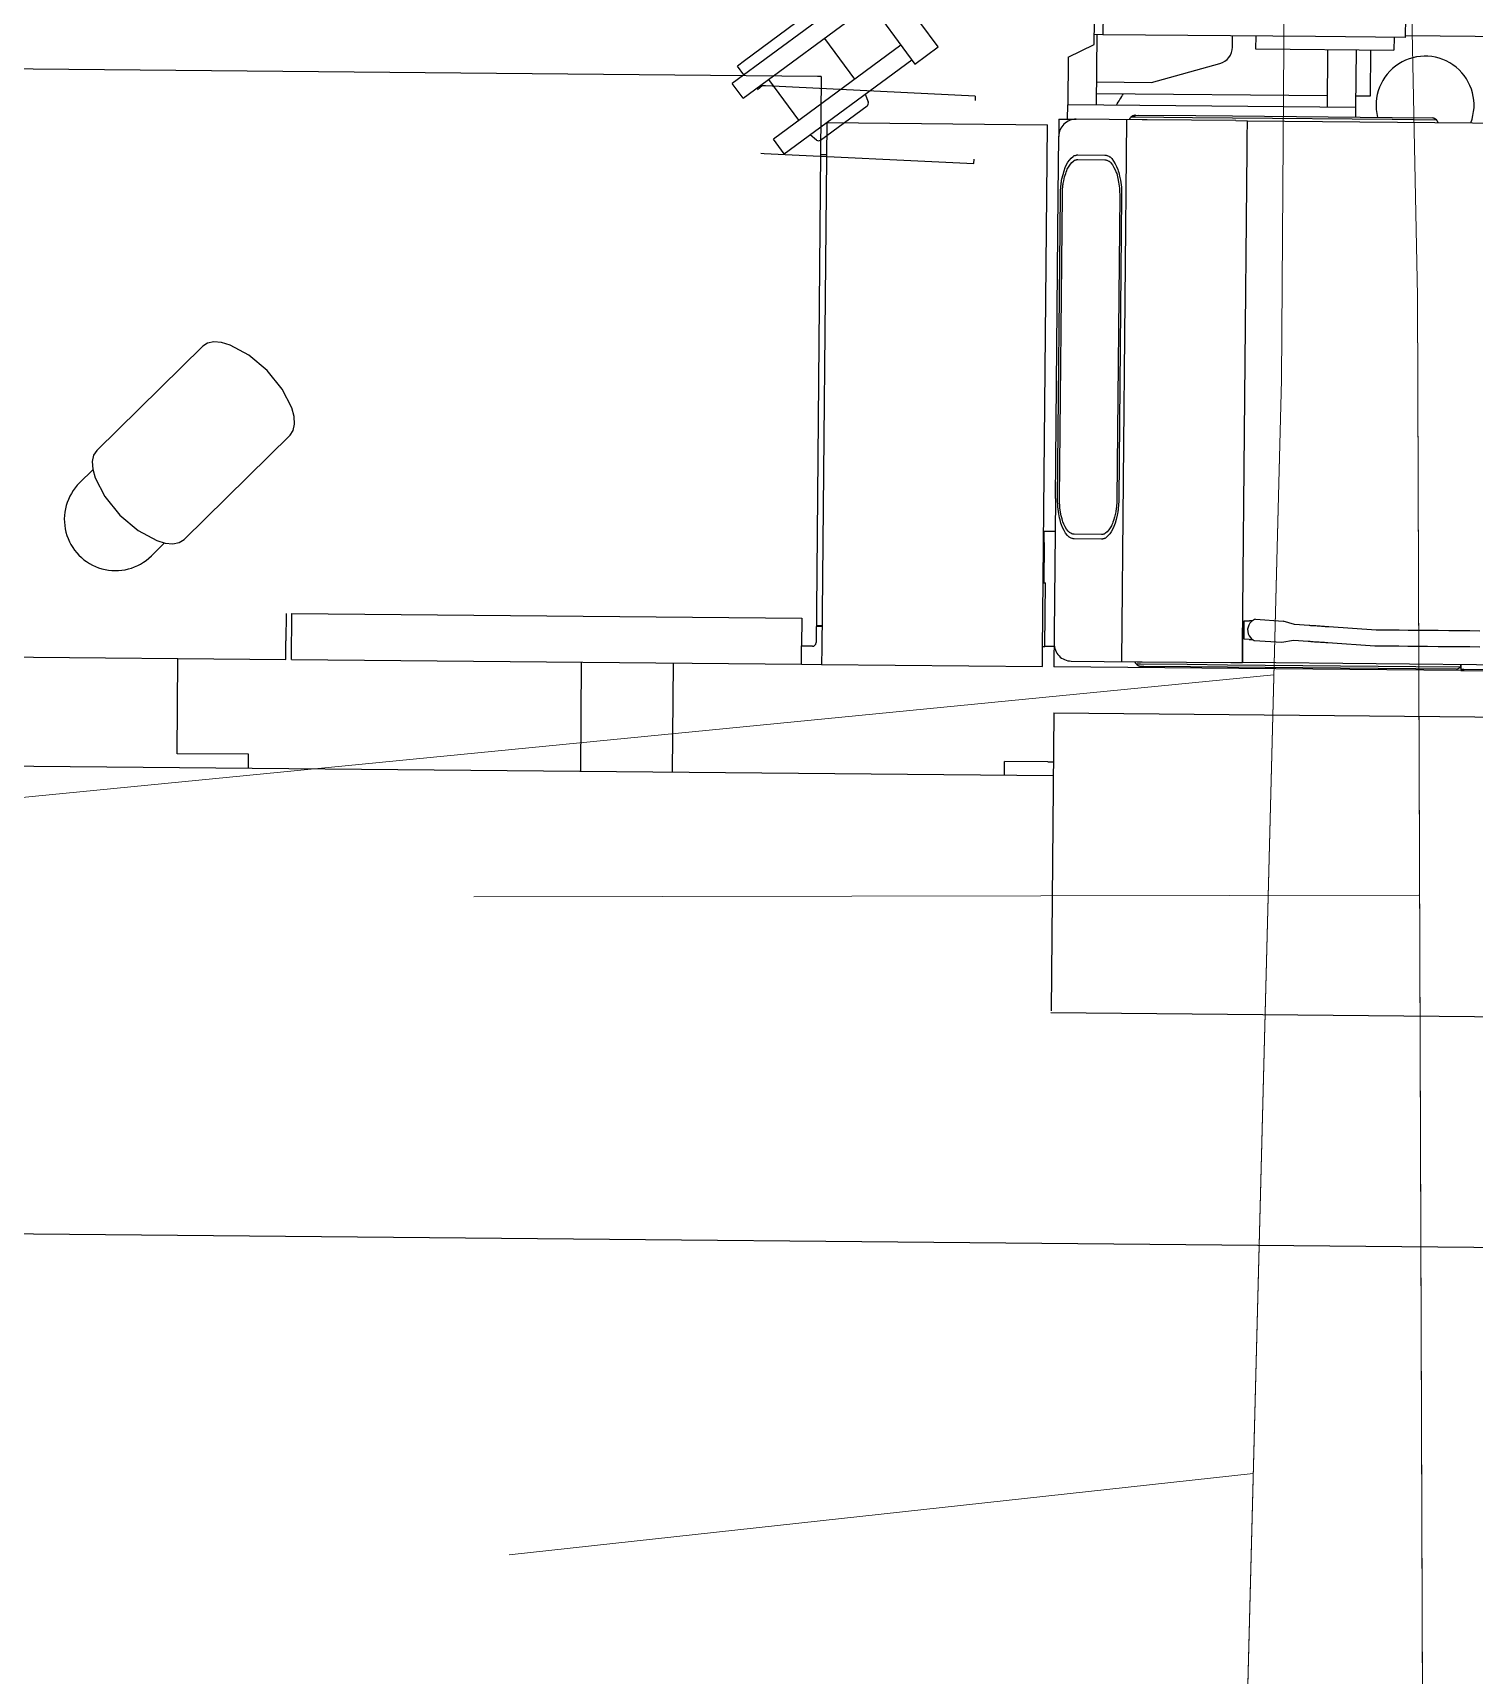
# Model space of a CAD drawing. Header units: millimetres. Extents: x -2078669 to -1085629, y -5987148 to 310365.
# Drawn here: x -1708037 to -1705536, y -2253417 to -2250568 of the extents above; entities that cross this region are included whole.
import ezdxf

# ---------------------------------------------------------------- set-up
doc = ezdxf.new("R2010")
doc.units = ezdxf.units.MM
doc.header["$LTSCALE"] = 500
for name, color, linetype, lineweight in [('D-BGD', 7, 'Continuous', 13), ('D-BYP-STR8', 5, 'Continuous', 25), ('D-BYP-STRB', 5, 'Continuous', 25), ('D-BYP-STRC', 1, 'Continuous', 13)]:
    doc.layers.add(name, color=color, linetype=linetype, lineweight=lineweight)
doc.styles.add('MS ゴシック', font='MS Gothic.ttf')
doc.dimstyles.new('DIM-500-F', dxfattribs={"dimscale": 500, "dimtxt": 3.5, "dimasz": 2.5, "dimexe": 0, "dimexo": 2, "dimgap": 0.8, "dimtad": 1, "dimdec": 0, "dimzin": 0, "dimdsep": 46, "dimtxsty": 'MS ゴシック', "dimblk": 'OPEN', "dimcen": 0.1, "dimclrd": 256, "dimclre": 256, "dimclrt": 256, "dimaunit": 1, "dimadec": 4, "dimazin": 0, "dimtfac": 1, "dimtdec": 0, "dimtmove": 2, "dimatfit": 3, "dimldrblk": 'OPEN', "dimfxl": 1, "dimtolj": 1, "dimtzin": 0, "dimlwd": -1, "dimlwe": -1, "dimarcsym": 2})

# ---------------------------------------------------------------- blocks, each defined once
blk = doc.blocks.new('河川平面')
at = {"layer": 'D-BGD', "linetype": 'Continuous'}
for p, q in [((1605082.4, -2793181.3), (1602323.5, -2793451.9)), ((1605334, -2793563.5), (1603694.2, -2793566.7)), ((1605046.7, -2794566.9), (1603755.5, -2794708))]:
    blk.add_line(p, q, dxfattribs=at)
at = {"layer": 'D-BGD', "linetype": 'Continuous', "flags": 128}
for points in [[(1555495.9, -2675787.7), (1564011.5, -2675699.7), (1566577.2, -2675672.8), (1574077.3, -2675730.1), (1583381.5, -2675801.3), (1590983.7, -2675859.6), (1594010.4, -2675779.3), (1600312.3, -2675611.5), (1600968.6, -2675926.5), (1601493.7, -2676411.7), (1602266.3, -2677624), (1603044.6, -2679177.5), (1603569.2, -2681204.6), (1603901.9, -2684845.8), (1604555.1, -2699152.4), (1604818, -2713861), (1604991.3, -2733280.7), (1605158.1, -2754385.2), (1605264.4, -2770455.9), (1605095.6, -2792669.8), (1604965, -2797739), (1604449, -2800952.3), (1604251.7, -2801442.1), (1604117.6, -2801667.3)], [(1605095.6, -2792669.8), (1605264.4, -2770455.9), (1605158.1, -2754385.2), (1604991.3, -2733280.7), (1604818, -2713861), (1604555.1, -2699152.4)], [(1605095.6, -2792669.8), (1604965, -2797739), (1604449, -2800952.3), (1604251.7, -2801442.1), (1604117.6, -2801667.3), (1603919, -2801731.9), (1603658.4, -2801699.7), (1603151.7, -2800721.1)]]:
    blk.add_lwpolyline(points, dxfattribs=at)
at = {"layer": 'D-BGD', "linetype": 'Continuous'}
for points in [[(1551648.4, -2675562.3, 363530), (1588752.9, -2675805.7, 367630), (1591491.6, -2675776.7, 367740), (1601077.8, -2675473.7, 368380), (1602686.9, -2677771.2, 368330), (1604553.9, -2702997.2, 368080), (1604920.5, -2714880.7, 368280), (1605042.4, -2738607.7, 368470), (1604960.7, -2758976.6, 368490), (1605039.6, -2777661.4, 368510), (1605331.7, -2792524, 368300), (1605349, -2797390, 368380), (1605376, -2800935, 368140), (1605159.6, -2801652.6, 368050), (1604931.6, -2802029.1, 368050)], [(1604920.5, -2714880.7, 368280), (1605042.4, -2738607.7, 368470), (1604960.7, -2758976.6, 368490), (1605039.6, -2777661.4, 368510), (1605331.7, -2792524, 368300)], [(1605331.7, -2792524, 368300), (1605349, -2797390, 368380), (1605376, -2800935, 368140), (1605159.6, -2801652.6, 368050), (1604931.6, -2802029.1, 368050), (1604591.2, -2802260.2, 367970), (1604084, -2802199.3, 367910), (1603781.9, -2802002.6, 367900), (1603277.3, -2801435.7, 367840), (1602609.6, -2800129.1, 367520)]]:
    blk.add_polyline3d(points, dxfattribs=at)
blk = doc.blocks.new('_Open')
at = {"color": 0, "linetype": 'ByBlock', "lineweight": -2}
for p, q in [((-1, 0.1667), (0, 0)), ((-1, -0.1667), (0, 0)), ((0, 0), (-1, 0))]:
    blk.add_line(p, q, dxfattribs=at)

msp = doc.modelspace()

# ---------------------------------------------------------------- linework, layer by layer
at = {"layer": 'D-BYP-STR8'}
msp.add_circle((-1706874.7, -2250449), 16000, dxfattribs=at)
at = {"layer": 'D-BYP-STRB', "linetype": 'Continuous'}
for p, q in [((-1706465.8, -2250592.1), (-1706611.2, -2250395)), ((-1706651.4, -2250424.6), (-1706506, -2250621.8)), ((-1706601.6, -2250492.2), (-1706822.9, -2250655.5)), ((-1706194.9, -2250587.8), (-1706193.9, -2250477.8)), ((-1706803.9, -2250681.2), (-1706582.6, -2250518)), ((-1706681.3, -2250527.4), (-1706802, -2250616.4)), ((-1706179.5, -2250534.9), (-1706179.8, -2250570.9)), ((-1705654.8, -2250575.7), (-1705654.5, -2250539.7)), ((-1706530.3, -2250588.8), (-1706751.7, -2250752.1)), ((-1706663.1, -2250577.4), (-1706610.8, -2250648.2)), ((-1706240.1, -2250609.8), (-1706194.9, -2250587.8)), ((-1706179.8, -2250570.9), (-1706194.8, -2250570.8)), ((-1706190.9, -2250692.8), (-1706189.8, -2250570.8)), ((-1705810.8, -2250574.3), (-1706179.8, -2250570.9)), ((-1705955, -2250592.3), (-1705954.8, -2250573)), ((-1705914.8, -2250573.3), (-1705915, -2250595.3)), ((-1705654.8, -2250575.7), (-1705810.8, -2250574.3)), ((-1705674.8, -2250575.6), (-1705675, -2250597.6)), ((-1705469.8, -2250574.5), (-1705654.8, -2250572.7)), ((-1706802, -2250616.4), (-1706814, -2250625.4)), ((-1706732.7, -2250777.8), (-1706511.3, -2250614.6)), ((-1706506, -2250621.8), (-1706465.8, -2250592.1)), ((-1706240.1, -2250609.8), (-1706240.9, -2250692.3)), ((-1705915, -2250595.3), (-1705675, -2250597.6)), ((-1705790, -2250596.5), (-1705790.9, -2250696.5)), ((-1705740.9, -2250697), (-1705740, -2250597)), ((-1705715.7, -2250677.2), (-1705715, -2250597.2)), ((-1706674.9, -2250643.3), (-1708472, -2250626.7)), ((-1706802.8, -2250640.6), (-1706814, -2250625.4)), ((-1706730.4, -2250627), (-1706731.9, -2250628.1)), ((-1706668.5, -2250643.4), (-1706677, -2251569.2)), ((-1706668.5, -2250643.4), (-1706674.9, -2250643.3)), ((-1706095.5, -2250653.7), (-1705977, -2250621)), ((-1706803.9, -2250681.2), (-1706822.9, -2250655.5)), ((-1706771, -2250659.5), (-1706779.1, -2250666.8)), ((-1706765.1, -2250659.8), (-1706771, -2250659.5)), ((-1706401.4, -2250677.5), (-1706765.1, -2250659.8)), ((-1706707.4, -2250719.4), (-1706759.6, -2250648.6)), ((-1706592.3, -2250674.2), (-1706587.1, -2250687.3)), ((-1706190.7, -2250672.8), (-1705790.7, -2250676.5)), ((-1706190.5, -2250652.8), (-1706095.5, -2250653.7)), ((-1706669.7, -2250753.7), (-1706589.2, -2250694.3)), ((-1706655.8, -2250681.4), (-1706655.8, -2250681.3)), ((-1706401.4, -2250677.5), (-1706401.8, -2250685.2)), ((-1706241.1, -2250717.3), (-1706240.9, -2250692.3)), ((-1705740.9, -2250697), (-1706240.9, -2250692.3)), ((-1705741.1, -2250713.9), (-1705740.9, -2250697)), ((-1705740.7, -2250677), (-1705715.7, -2250677.2)), ((-1706659.2, -2250723.5), (-1706667.6, -2251634.4)), ((-1706659.2, -2250723.5), (-1706276.2, -2250727)), ((-1706284.7, -2251638), (-1706276.2, -2250727)), ((-1706256.1, -2250717.2), (-1706256.3, -2250735.2)), ((-1706256.1, -2250717.2), (-1706241.1, -2250717.3)), ((-1706241.1, -2250717.3), (-1706226.1, -2250717.5)), ((-1706111.7, -2250718.5), (-1706226.1, -2250717.5)), ((-1706138.9, -2250718.3), (-1706147.6, -2251658.2)), ((-1706133.5, -2250717), (-1706134, -2250718.3)), ((-1706133.2, -2250716.4), (-1706133.5, -2250717)), ((-1706132.9, -2250715.9), (-1706133.2, -2250716.4)), ((-1706132.6, -2250715.5), (-1706132.9, -2250715.9)), ((-1706132.2, -2250715), (-1706132.6, -2250715.5)), ((-1706131.1, -2250714), (-1706132.2, -2250715)), ((-1706132.1, -2250714.9), (-1706132.2, -2250715)), ((-1706132, -2250714.8), (-1706132.1, -2250714.9)), ((-1706132.1, -2250714.9), (-1706132.1, -2250714.9)), ((-1706131.9, -2250714.7), (-1706132, -2250714.8)), ((-1706132, -2250714.8), (-1706132, -2250714.8)), ((-1706131.8, -2250714.6), (-1706131.9, -2250714.7)), ((-1706131.7, -2250714.5), (-1706131.8, -2250714.5)), ((-1706131.8, -2250714.5), (-1706131.8, -2250714.6)), ((-1706131.6, -2250714.4), (-1706131.7, -2250714.5)), ((-1706131.5, -2250714.3), (-1706131.6, -2250714.4)), ((-1706131.4, -2250714.3), (-1706131.5, -2250714.3)), ((-1706131.3, -2250714.1), (-1706131.4, -2250714.2)), ((-1706131.4, -2250714.2), (-1706131.4, -2250714.3)), ((-1706131.2, -2250714.1), (-1706131.3, -2250714.1)), ((-1706131.1, -2250714), (-1706131.2, -2250714)), ((-1706131.2, -2250714), (-1706131.2, -2250714.1)), ((-1706130.9, -2250713.8), (-1706131.1, -2250714)), ((-1706123.9, -2250714.1), (-1706131.1, -2250714)), ((-1706130.5, -2250713.5), (-1706130.9, -2250713.8)), ((-1706130.2, -2250713.2), (-1706130.5, -2250713.5)), ((-1706129.8, -2250712.9), (-1706130.2, -2250713.2)), ((-1706129.5, -2250712.6), (-1706129.8, -2250712.9)), ((-1706129.1, -2250712.4), (-1706129.5, -2250712.6)), ((-1706128.8, -2250712.1), (-1706129.1, -2250712.4)), ((-1706128.5, -2250711.9), (-1706128.8, -2250712.1)), ((-1706128.1, -2250711.7), (-1706128.5, -2250711.9)), ((-1706128.1, -2250711.8), (-1706118, -2250710.4)), ((-1706128.1, -2250711.8), (-1706128.1, -2250711.7)), ((-1706128.1, -2250711.7), (-1706128.1, -2250711.7)), ((-1706124.6, -2250710.3), (-1706124.3, -2250710.3)), ((-1706123.1, -2250710.4), (-1706124.3, -2250710.3)), ((-1706024.7, -2250715), (-1706123.9, -2250714.1)), ((-1706118, -2250710.4), (-1706018.8, -2250711.3)), ((-1706103.3, -2250718.6), (-1706111.7, -2250718.5)), ((-1705949.2, -2250720), (-1706103.3, -2250718.6)), ((-1705955, -2250715.6), (-1706024.7, -2250715)), ((-1706018.8, -2250711.3), (-1705954.9, -2250711.9)), ((-1705678.2, -2250718.2), (-1705955, -2250715.6)), ((-1705954.9, -2250711.9), (-1705678.1, -2250714.5)), ((-1705949.2, -2250720), (-1705929.2, -2250720.2)), ((-1705929.5, -2250750.2), (-1705929.2, -2250720.2)), ((-1705929.2, -2250720.2), (-1705450.2, -2250724.6)), ((-1705601.2, -2250718.9), (-1705678.2, -2250718.2)), ((-1705678.1, -2250714.5), (-1705607.7, -2250715.1)), ((-1705606.6, -2250715.5), (-1705607.7, -2250715.1)), ((-1705605.7, -2250715.8), (-1705606.6, -2250715.5)), ((-1705604.9, -2250716.2), (-1705605.7, -2250715.8)), ((-1705604.2, -2250716.6), (-1705604.9, -2250716.2)), ((-1705603.5, -2250717), (-1705604.2, -2250716.6)), ((-1705602.8, -2250717.6), (-1705603.5, -2250717)), ((-1705602, -2250718.2), (-1705602.8, -2250717.6)), ((-1705601.2, -2250718.9), (-1705602, -2250718.2)), ((-1705600.2, -2250719.9), (-1705601.2, -2250718.9)), ((-1705599.8, -2250720.4), (-1705600.2, -2250719.9)), ((-1705599.5, -2250720.9), (-1705599.8, -2250720.4)), ((-1705599.2, -2250721.3), (-1705599.5, -2250720.9)), ((-1705598.9, -2250721.9), (-1705599.2, -2250721.3)), ((-1705598.5, -2250723.3), (-1705598.9, -2250721.9)), ((-1706732.7, -2250777.8), (-1706751.7, -2250752.1)), ((-1706677, -2250753.6), (-1706688, -2250744.8)), ((-1706257.4, -2250849.2), (-1706256.4, -2250747.2)), ((-1706256.3, -2250735.2), (-1706256.4, -2250746.5)), ((-1705929.7, -2250770.2), (-1705929.5, -2250750.2)), ((-1706773.3, -2250776.5), (-1706767.4, -2250776.8)), ((-1706767.4, -2250776.8), (-1706403.7, -2250794.5)), ((-1706659.7, -2250779.5), (-1706669.7, -2250779.4)), ((-1706403.7, -2250794.5), (-1706403.3, -2250786.8)), ((-1706240.6, -2250792.2), (-1706237.9, -2250788.4)), ((-1706237.9, -2250788.4), (-1706234.8, -2250785)), ((-1706234.8, -2250785), (-1706231.4, -2250782)), ((-1706233.6, -2250792.4), (-1706230.6, -2250789.7)), ((-1706231.4, -2250782), (-1706230.4, -2250781.2)), ((-1706230.6, -2250789.7), (-1706229.7, -2250789)), ((-1706230.4, -2250781.2), (-1706229.7, -2250780.7)), ((-1706229.7, -2250780.7), (-1706229.2, -2250780.5)), ((-1706229.7, -2250789), (-1706229.1, -2250788.5)), ((-1706229.2, -2250780.5), (-1706229.1, -2250780.5)), ((-1706229.1, -2250780.5), (-1706228.9, -2250780.5)), ((-1706229.1, -2250788.5), (-1706228.7, -2250788.4)), ((-1706228.9, -2250780.5), (-1706228.7, -2250780.5)), ((-1706228.7, -2250780.5), (-1706228.3, -2250780.5)), ((-1706228.7, -2250788.4), (-1706228.5, -2250788.4)), ((-1706228.5, -2250788.4), (-1706228.4, -2250788.4)), ((-1706228.4, -2250788.4), (-1706228.2, -2250788.4)), ((-1706228.3, -2250780.5), (-1706227.5, -2250780.2)), ((-1706228.2, -2250788.4), (-1706227.8, -2250788.4)), ((-1706227.8, -2250788.4), (-1706227.1, -2250788.1)), ((-1706227.5, -2250780.2), (-1706226.1, -2250779.7)), ((-1706227.1, -2250788.1), (-1706225.9, -2250787.7)), ((-1706226.1, -2250779.7), (-1706225.5, -2250779.6)), ((-1706225.9, -2250787.7), (-1706225.3, -2250787.6)), ((-1706225.5, -2250779.6), (-1706224.9, -2250779.5)), ((-1706225.3, -2250787.6), (-1706224.8, -2250787.5)), ((-1706224.9, -2250779.5), (-1706223.5, -2250779.5)), ((-1706224.8, -2250787.5), (-1706223.6, -2250787.5)), ((-1706223.6, -2250787.5), (-1706176.5, -2250787.9)), ((-1706223.5, -2250779.5), (-1706176.4, -2250779.9)), ((-1706176.5, -2250787.9), (-1706175.5, -2250788)), ((-1706176.4, -2250779.9), (-1706175.2, -2250780)), ((-1706175.5, -2250788), (-1706174.6, -2250788.1)), ((-1706175.2, -2250780), (-1706174.2, -2250780.1)), ((-1706174.6, -2250788.1), (-1706173.8, -2250788.3)), ((-1706174.2, -2250780.1), (-1706173.3, -2250780.3)), ((-1706173.8, -2250788.3), (-1706173, -2250788.5)), ((-1706173.3, -2250780.3), (-1706172.5, -2250780.6)), ((-1706173, -2250788.5), (-1706172, -2250788.9)), ((-1706172.5, -2250780.6), (-1706171.3, -2250781.1)), ((-1706172, -2250788.9), (-1706170.6, -2250789.6)), ((-1706171.3, -2250781.1), (-1706169.7, -2250781.9)), ((-1706170.6, -2250789.6), (-1706169.5, -2250790.2)), ((-1706169.7, -2250781.9), (-1706168.5, -2250782.5)), ((-1706169.5, -2250790.2), (-1706169.2, -2250790.3)), ((-1706169.2, -2250790.3), (-1706168.5, -2250790.7)), ((-1706168.5, -2250782.5), (-1706168.1, -2250782.7)), ((-1706168.1, -2250782.7), (-1706167.7, -2250782.9)), ((-1706167.7, -2250782.9), (-1706167.4, -2250783)), ((-1706167.4, -2250783), (-1706167, -2250783.3)), ((-1706167, -2250783.3), (-1706166.6, -2250783.6)), ((-1706166.6, -2250783.6), (-1706165.7, -2250784.5)), ((-1706165.7, -2250784.5), (-1706164.5, -2250785.9)), ((-1706164.5, -2250785.9), (-1706161.4, -2250790.1)), ((-1706161.4, -2250790.1), (-1706158.6, -2250794.7)), ((-1705937.6, -2251630.2), (-1705929.7, -2250770.2)), ((-1706251, -2250821.1), (-1706249.1, -2250813.6)), ((-1706249.1, -2250813.6), (-1706247.1, -2250806.9)), ((-1706247.9, -2250824.4), (-1706246.3, -2250817.7)), ((-1706247.1, -2250806.9), (-1706245.1, -2250801.1)), ((-1706246.3, -2250817.7), (-1706244.5, -2250811.8)), ((-1706245.1, -2250801.1), (-1706242.9, -2250796.2)), ((-1706244.5, -2250811.8), (-1706243.6, -2250809.1)), ((-1706243.6, -2250809.1), (-1706242.7, -2250806.6)), ((-1706242.9, -2250796.2), (-1706240.6, -2250792.2)), ((-1706242.7, -2250806.6), (-1706241.8, -2250804.4)), ((-1706241.8, -2250804.4), (-1706240.8, -2250802.3)), ((-1706240.8, -2250802.3), (-1706238.7, -2250798.8)), ((-1706238.7, -2250798.8), (-1706236.3, -2250795.4)), ((-1706236.3, -2250795.4), (-1706233.6, -2250792.4)), ((-1706168.5, -2250790.7), (-1706167.9, -2250791.2)), ((-1706167.9, -2250791.2), (-1706167, -2250792)), ((-1706167, -2250792), (-1706166, -2250793.2)), ((-1706166, -2250793.2), (-1706163.2, -2250796.9)), ((-1706163.2, -2250796.9), (-1706160.7, -2250801)), ((-1706160.7, -2250801), (-1706158.6, -2250805.2)), ((-1706158.6, -2250794.7), (-1706156.1, -2250799.5)), ((-1706158.6, -2250805.2), (-1706156.8, -2250809.7)), ((-1706156.8, -2250809.7), (-1706156, -2250811.9)), ((-1706156.1, -2250799.5), (-1706154.1, -2250804.5)), ((-1706156, -2250811.9), (-1706155.3, -2250814.4)), ((-1706155.3, -2250814.4), (-1706153.9, -2250820.1)), ((-1706154.1, -2250804.5), (-1706153.3, -2250807.1)), ((-1706153.3, -2250807.1), (-1706152.5, -2250809.9)), ((-1706152.5, -2250809.9), (-1706151.7, -2250813)), ((-1706151.7, -2250813), (-1706150.9, -2250816.3)), ((-1706150.9, -2250816.3), (-1706149.5, -2250823.5)), ((-1706253.7, -2250849.2), (-1706253.6, -2250844.2)), ((-1706253.6, -2250844.2), (-1706253.4, -2250840)), ((-1706253.4, -2250840), (-1706253.1, -2250837.2)), ((-1706253.1, -2250837.2), (-1706252.8, -2250833.5)), ((-1706252.8, -2250833.5), (-1706252.5, -2250830.6)), ((-1706252.5, -2250830.6), (-1706252.4, -2250829.7)), ((-1706252.4, -2250829.7), (-1706252.2, -2250827.9)), ((-1706252.2, -2250827.9), (-1706252, -2250826.2)), ((-1706252, -2250826.2), (-1706251.6, -2250824)), ((-1706251.6, -2250824), (-1706251, -2250821.1)), ((-1706250.3, -2250849.3), (-1706250.2, -2250844.9)), ((-1706250.2, -2250844.9), (-1706250, -2250841.1)), ((-1706250, -2250841.1), (-1706249.8, -2250838.6)), ((-1706249.8, -2250838.6), (-1706249.5, -2250835.4)), ((-1706249.5, -2250835.4), (-1706249.2, -2250832.8)), ((-1706249.2, -2250832), (-1706249, -2250830.4)), ((-1706249.2, -2250832.8), (-1706249.2, -2250832)), ((-1706249, -2250830.4), (-1706248.8, -2250828.9)), ((-1706248.8, -2250828.9), (-1706248.5, -2250826.9)), ((-1706248.5, -2250826.9), (-1706247.9, -2250824.4)), ((-1706153.9, -2250820.1), (-1706152.7, -2250826.5)), ((-1706152.7, -2250826.5), (-1706151.6, -2250833.6)), ((-1706151.6, -2250833.6), (-1706151.2, -2250837.2)), ((-1706151.2, -2250837.2), (-1706151.1, -2250838.1)), ((-1706151.1, -2250838.1), (-1706151.1, -2250838.8)), ((-1706151.1, -2250838.8), (-1706151.1, -2250839.2)), ((-1706151.1, -2250839.2), (-1706151, -2250841.7)), ((-1706151, -2250841.7), (-1706150.9, -2250844.7)), ((-1706150.9, -2250844.7), (-1706150.8, -2250847.2)), ((-1706150.8, -2250847.2), (-1706150.8, -2250850.1)), ((-1706149.5, -2250823.5), (-1706148.3, -2250831.5)), ((-1706148.3, -2250831.5), (-1706147.8, -2250835.6)), ((-1706147.8, -2250835.6), (-1706147.7, -2250836.6)), ((-1706147.7, -2250837.4), (-1706147.8, -2250837.8)), ((-1706147.8, -2250837.8), (-1706147.6, -2250840.7)), ((-1706147.7, -2250836.6), (-1706147.7, -2250837.4)), ((-1706147.6, -2250840.7), (-1706147.5, -2250844.1)), ((-1706147.5, -2250844.1), (-1706147.4, -2250846.9)), ((-1706147.4, -2250846.9), (-1706147.4, -2250850.2)), ((-1706262.2, -2251375.2), (-1706257.4, -2250849.2)), ((-1706258.6, -2251375.2), (-1706253.7, -2250849.2)), ((-1706255.2, -2251375.3), (-1706250.3, -2250849.3)), ((-1706150.8, -2250850.1), (-1706155.7, -2251376.1)), ((-1706147.4, -2250850.2), (-1706152.3, -2251376.2)), ((-1707722.3, -2251103.8), (-1707733.3, -2251106)), ((-1707709.1, -2251104.9), (-1707722.3, -2251103.8)), ((-1707741.7, -2251111.4), (-1707925.6, -2251291.9)), ((-1707733.3, -2251106), (-1707741.7, -2251111.4)), ((-1707694.3, -2251109.2), (-1707709.1, -2251104.9)), ((-1707661.9, -2251126.6), (-1707694.3, -2251109.2)), ((-1707630.2, -2251153.5), (-1707661.9, -2251126.6)), ((-1707604, -2251185.7), (-1707630.2, -2251153.5)), ((-1707587.1, -2251218.4), (-1707604, -2251185.7)), ((-1707583.1, -2251233.3), (-1707587.1, -2251218.4)), ((-1707582.3, -2251246.5), (-1707583.1, -2251233.3)), ((-1707590.2, -2251265.8), (-1707774.1, -2251446.3)), ((-1707590.2, -2251265.8), (-1707584.7, -2251257.4)), ((-1707584.7, -2251257.4), (-1707582.3, -2251246.5)), ((-1706261.2, -2251260.2), (-1706261.2, -2251260.2)), ((-1706261.1, -2251254.2), (-1706261.1, -2251254.2)), ((-1707931.2, -2251300.3), (-1707933.6, -2251311.2)), ((-1707925.6, -2251291.9), (-1707931.2, -2251300.3)), ((-1707932.5, -2251325.7), (-1707955.4, -2251348.2)), ((-1707933.6, -2251311.2), (-1707932.7, -2251324.4)), ((-1707932.7, -2251324.4), (-1707928.7, -2251339.4)), ((-1706261.8, -2251331.7), (-1706261.8, -2251331.7)), ((-1707928.7, -2251339.4), (-1707911.9, -2251372)), ((-1706261.9, -2251337.7), (-1706261.9, -2251337.7)), ((-1707911.9, -2251372), (-1707885.6, -2251404.2)), ((-1706262.2, -2251375.2), (-1706264.9, -2251667.2)), ((-1706258.6, -2251378.5), (-1706258.6, -2251375.2)), ((-1706258.5, -2251381.3), (-1706258.6, -2251378.5)), ((-1706258.3, -2251384.7), (-1706258.5, -2251381.3)), ((-1706258.2, -2251387.6), (-1706258.3, -2251384.7)), ((-1706258.3, -2251388.8), (-1706258.2, -2251388)), ((-1706258.2, -2251388), (-1706258.2, -2251387.6)), ((-1706255.2, -2251378.2), (-1706255.2, -2251375.3)), ((-1706255.2, -2251380.7), (-1706255.2, -2251378.2)), ((-1706255, -2251383.7), (-1706255.2, -2251380.7)), ((-1706254.9, -2251386.2), (-1706255, -2251383.7)), ((-1706254.9, -2251386.6), (-1706254.9, -2251386.2)), ((-1706254.9, -2251387.3), (-1706254.9, -2251386.6)), ((-1706254.9, -2251388.2), (-1706254.9, -2251387.3)), ((-1706254.4, -2251391.8), (-1706254.9, -2251388.2)), ((-1706156.2, -2251386.8), (-1706156.5, -2251390)), ((-1706156, -2251384.3), (-1706156.2, -2251386.8)), ((-1706155.8, -2251380.5), (-1706156, -2251384.3)), ((-1706155.7, -2251376.1), (-1706155.8, -2251380.5)), ((-1706152.9, -2251388.2), (-1706153.2, -2251391.9)), ((-1706152.6, -2251385.4), (-1706152.9, -2251388.2)), ((-1706152.4, -2251381.2), (-1706152.6, -2251385.4)), ((-1706152.3, -2251376.2), (-1706152.4, -2251381.2)), ((-1707885.6, -2251404.2), (-1707853.9, -2251431.1)), ((-1706258.2, -2251389.8), (-1706258.3, -2251388.8)), ((-1706257.7, -2251393.9), (-1706258.2, -2251389.8)), ((-1706256.4, -2251401.9), (-1706257.7, -2251393.9)), ((-1706255, -2251409.2), (-1706256.4, -2251401.9)), ((-1706254.3, -2251412.4), (-1706255, -2251409.2)), ((-1706253.3, -2251398.9), (-1706254.4, -2251391.8)), ((-1706253.5, -2251415.5), (-1706254.3, -2251412.4)), ((-1706252.7, -2251418.3), (-1706253.5, -2251415.5)), ((-1706252.1, -2251405.3), (-1706253.3, -2251398.9)), ((-1706250.7, -2251411), (-1706252.1, -2251405.3)), ((-1706250, -2251413.5), (-1706250.7, -2251411)), ((-1706249.2, -2251415.8), (-1706250, -2251413.5)), ((-1706247.5, -2251420.2), (-1706249.2, -2251415.8)), ((-1706162.4, -2251416.3), (-1706163.3, -2251418.8)), ((-1706161.5, -2251413.6), (-1706162.4, -2251416.3)), ((-1706159.7, -2251407.7), (-1706161.5, -2251413.6)), ((-1706158.1, -2251401), (-1706159.7, -2251407.7)), ((-1706156.9, -2251411.8), (-1706158.8, -2251418.5)), ((-1706157.6, -2251398.5), (-1706158.1, -2251401)), ((-1706157.2, -2251396.5), (-1706157.6, -2251398.5)), ((-1706157, -2251395), (-1706157.2, -2251396.5)), ((-1706156.8, -2251393.4), (-1706157, -2251395)), ((-1706155, -2251404.3), (-1706156.9, -2251411.8)), ((-1706156.5, -2251390), (-1706156.8, -2251392.6)), ((-1706156.8, -2251392.6), (-1706156.8, -2251393.4)), ((-1706154.4, -2251401.4), (-1706155, -2251404.3)), ((-1706154, -2251399.2), (-1706154.4, -2251401.4)), ((-1706153.8, -2251397.5), (-1706154, -2251399.2)), ((-1706153.6, -2251395.7), (-1706153.8, -2251397.5)), ((-1706153.5, -2251394.8), (-1706153.6, -2251395.7)), ((-1706153.2, -2251391.9), (-1706153.5, -2251394.8)), ((-1707853.9, -2251431.1), (-1707821.6, -2251448.5)), ((-1706281.9, -2251452), (-1706281.7, -2251432)), ((-1706281.7, -2251432), (-1706262.7, -2251432.2)), ((-1706251.8, -2251420.9), (-1706252.7, -2251418.3)), ((-1706249.8, -2251425.9), (-1706251.8, -2251420.9)), ((-1706247.4, -2251430.7), (-1706249.8, -2251425.9)), ((-1706245.3, -2251424.4), (-1706247.5, -2251420.2)), ((-1706244.6, -2251435.3), (-1706247.4, -2251430.7)), ((-1706242.8, -2251428.5), (-1706245.3, -2251424.4)), ((-1706241.5, -2251439.5), (-1706244.6, -2251435.3)), ((-1706240, -2251432.2), (-1706242.8, -2251428.5)), ((-1706240.3, -2251440.9), (-1706241.5, -2251439.5)), ((-1706239.3, -2251441.8), (-1706240.3, -2251440.9)), ((-1706239, -2251433.4), (-1706240, -2251432.2)), ((-1706239, -2251442.1), (-1706239.3, -2251441.8)), ((-1706238.2, -2251434.2), (-1706239, -2251433.4)), ((-1706238.6, -2251442.4), (-1706239, -2251442.1)), ((-1706238.3, -2251442.6), (-1706238.6, -2251442.4)), ((-1706237.8, -2251442.7), (-1706238.3, -2251442.6)), ((-1706237.5, -2251434.7), (-1706238.2, -2251434.2)), ((-1706237.5, -2251442.9), (-1706237.8, -2251442.7)), ((-1706236.8, -2251435.1), (-1706237.5, -2251434.7)), ((-1706236.3, -2251443.5), (-1706237.5, -2251442.9)), ((-1706236.5, -2251435.2), (-1706236.8, -2251435.1)), ((-1706235.4, -2251435.8), (-1706236.5, -2251435.2)), ((-1706234.7, -2251444.3), (-1706236.3, -2251443.5)), ((-1706234.1, -2251436.5), (-1706235.4, -2251435.8)), ((-1706233.5, -2251444.8), (-1706234.7, -2251444.3)), ((-1706233, -2251436.9), (-1706234.1, -2251436.5)), ((-1706232.7, -2251445.1), (-1706233.5, -2251444.8)), ((-1706232.2, -2251437.1), (-1706233, -2251436.9)), ((-1706231.7, -2251445.3), (-1706232.7, -2251445.1)), ((-1706231.4, -2251437.3), (-1706232.2, -2251437.1)), ((-1706230.8, -2251445.4), (-1706231.7, -2251445.3)), ((-1706230.6, -2251437.4), (-1706231.4, -2251437.3)), ((-1706229.6, -2251445.5), (-1706230.8, -2251445.4)), ((-1706229.6, -2251437.5), (-1706230.6, -2251437.4)), ((-1706182.4, -2251437.9), (-1706229.6, -2251437.5)), ((-1706182.5, -2251445.9), (-1706229.6, -2251445.5)), ((-1706181.2, -2251437.9), (-1706182.4, -2251437.9)), ((-1706180.7, -2251437.8), (-1706181.2, -2251437.9)), ((-1706180.1, -2251437.7), (-1706180.7, -2251437.8)), ((-1706179.9, -2251445.7), (-1706180.5, -2251445.8)), ((-1706178.9, -2251437.3), (-1706180.1, -2251437.7)), ((-1706178.5, -2251445.2), (-1706179.9, -2251445.7)), ((-1706178.2, -2251437.1), (-1706178.9, -2251437.3)), ((-1706177.7, -2251444.9), (-1706178.5, -2251445.2)), ((-1706177.8, -2251437), (-1706178.2, -2251437.1)), ((-1706177.6, -2251437), (-1706177.8, -2251437)), ((-1706177.3, -2251444.9), (-1706177.7, -2251444.9)), ((-1706177.5, -2251437.1), (-1706177.6, -2251437)), ((-1706177.4, -2251437), (-1706177.5, -2251437.1)), ((-1706177, -2251436.9), (-1706177.4, -2251437)), ((-1706177.1, -2251444.9), (-1706177.3, -2251444.9)), ((-1706176.9, -2251444.9), (-1706177.1, -2251444.9)), ((-1706176.3, -2251436.4), (-1706177, -2251436.9)), ((-1706176.8, -2251444.9), (-1706176.9, -2251444.9)), ((-1706176.3, -2251444.7), (-1706176.8, -2251444.9)), ((-1706175.4, -2251435.7), (-1706176.3, -2251436.4)), ((-1706175.6, -2251444.3), (-1706176.3, -2251444.7)), ((-1706174.6, -2251443.5), (-1706175.6, -2251444.3)), ((-1706172.4, -2251433), (-1706175.4, -2251435.7)), ((-1706171.2, -2251440.4), (-1706174.6, -2251443.5)), ((-1706169.7, -2251430), (-1706172.4, -2251433)), ((-1706168.1, -2251437), (-1706171.2, -2251440.4)), ((-1706167.3, -2251426.6), (-1706169.7, -2251430)), ((-1706165.4, -2251433.2), (-1706168.1, -2251437)), ((-1706165.2, -2251423.1), (-1706167.3, -2251426.6)), ((-1706163.1, -2251429.2), (-1706165.4, -2251433.2)), ((-1706164.3, -2251421), (-1706165.2, -2251423.1)), ((-1706163.3, -2251418.8), (-1706164.3, -2251421)), ((-1706160.9, -2251424.3), (-1706163.1, -2251429.2)), ((-1706158.8, -2251418.5), (-1706160.9, -2251424.3)), ((-1707830.9, -2251475), (-1707808, -2251452.6)), ((-1707821.6, -2251448.5), (-1707806.7, -2251452.8)), ((-1707806.7, -2251452.8), (-1707793.5, -2251453.9)), ((-1707793.5, -2251453.9), (-1707782.5, -2251451.7)), ((-1707782.5, -2251451.7), (-1707774.1, -2251446.3)), ((-1706281.9, -2251452), (-1706282.6, -2251522)), ((-1706181.1, -2251445.9), (-1706182.5, -2251445.9)), ((-1706180.5, -2251445.8), (-1706181.1, -2251445.9)), ((-1706283.6, -2251522), (-1706279.6, -2251522)), ((-1706280.6, -2251632), (-1706279.6, -2251522)), ((-1707597.1, -2251574.8), (-1707597.6, -2251622.5)), ((-1707587.9, -2251654.9), (-1707587.1, -2251574.9)), ((-1707587.1, -2251574.9), (-1706702.2, -2251583.1)), ((-1706702.2, -2251583.1), (-1706702.6, -2251630.8)), ((-1706677, -2251569.2), (-1706677.6, -2251625.4)), ((-1706284, -2251562), (-1706284, -2251561.9)), ((-1706284, -2251561.9), (-1706284, -2251561.9)), ((-1706284, -2251561.9), (-1706284, -2251561.9)), ((-1706284, -2251562.1), (-1706284, -2251562)), ((-1706284, -2251562), (-1706284, -2251562)), ((-1706284, -2251562), (-1706284, -2251562)), ((-1706284, -2251562), (-1706284, -2251562)), ((-1706284, -2251562), (-1706284, -2251562)), ((-1706284, -2251562), (-1706284, -2251562)), ((-1706284, -2251562), (-1706284, -2251562)), ((-1706284, -2251562), (-1706284, -2251562)), ((-1706284, -2251562.1), (-1706284, -2251562.1)), ((-1706284, -2251562.1), (-1706284, -2251562.1)), ((-1706284, -2251562.1), (-1706284, -2251562.1)), ((-1706284, -2251562.1), (-1706284, -2251562.1)), ((-1706284, -2251562.1), (-1706284, -2251562.1)), ((-1705935, -2251619.7), (-1705934.7, -2251587.7)), ((-1705934.7, -2251587.7), (-1705925.7, -2251587.8)), ((-1705921, -2251587.8), (-1705925.7, -2251587.8)), ((-1705915.2, -2251584.7), (-1705866.9, -2251588)), ((-1705847.6, -2251594.2), (-1705866.9, -2251588)), ((-1706667.3, -2251596.6), (-1706677.3, -2251596.5)), ((-1706677.3, -2251596.8), (-1706667.3, -2251596.9)), ((-1705937.3, -2251596.2), (-1705937.6, -2251630.2)), ((-1705937.3, -2251596.2), (-1705934.8, -2251596.2)), ((-1705822.2, -2251595.9), (-1705847.6, -2251594.2)), ((-1705820.8, -2251596), (-1705822.2, -2251595.9)), ((-1705819.2, -2251596.1), (-1705820.8, -2251596)), ((-1705817.3, -2251596.2), (-1705819.2, -2251596.1)), ((-1705815.3, -2251596.3), (-1705817.3, -2251596.2)), ((-1705813.1, -2251596.5), (-1705815.3, -2251596.3)), ((-1705810.7, -2251596.6), (-1705813.1, -2251596.5)), ((-1705808.2, -2251596.8), (-1705810.7, -2251596.6)), ((-1705805.7, -2251597), (-1705808.2, -2251596.8)), ((-1705803.1, -2251597.1), (-1705805.7, -2251597)), ((-1705800.6, -2251597.3), (-1705803.1, -2251597.1)), ((-1705798.1, -2251597.5), (-1705800.6, -2251597.3)), ((-1705795.7, -2251597.6), (-1705798.1, -2251597.5)), ((-1705793.4, -2251597.8), (-1705795.7, -2251597.6)), ((-1705791.4, -2251597.9), (-1705793.4, -2251597.8)), ((-1705789.6, -2251598), (-1705791.4, -2251597.9)), ((-1705788.1, -2251598.1), (-1705789.6, -2251598)), ((-1705706, -2251603.6), (-1705788.1, -2251598.1)), ((-1705705.9, -2251603.6), (-1705706, -2251603.6)), ((-1705705.7, -2251603.6), (-1705705.9, -2251603.6)), ((-1705705.6, -2251603.7), (-1705705.7, -2251603.6)), ((-1705705.4, -2251603.7), (-1705705.6, -2251603.7)), ((-1705705.1, -2251603.7), (-1705705.4, -2251603.7)), ((-1705704.9, -2251603.7), (-1705705.1, -2251603.7)), ((-1705704.7, -2251603.7), (-1705704.9, -2251603.7)), ((-1705704.4, -2251603.7), (-1705704.7, -2251603.7)), ((-1705704.2, -2251603.7), (-1705704.4, -2251603.7)), ((-1705703.9, -2251603.7), (-1705704.2, -2251603.7)), ((-1705703.7, -2251603.7), (-1705703.9, -2251603.7)), ((-1705703.5, -2251603.7), (-1705703.7, -2251603.7)), ((-1705703.3, -2251603.7), (-1705703.5, -2251603.7)), ((-1705703.1, -2251603.7), (-1705703.3, -2251603.7)), ((-1705702.9, -2251603.7), (-1705703.1, -2251603.7)), ((-1705702.8, -2251603.7), (-1705702.9, -2251603.7)), ((-1705692.5, -2251603.8), (-1705702.8, -2251603.7)), ((-1705680.1, -2251604), (-1705692.5, -2251603.8)), ((-1705666, -2251604.1), (-1705680.1, -2251604)), ((-1705650.5, -2251604.2), (-1705666, -2251604.1)), ((-1705633.8, -2251604.4), (-1705650.5, -2251604.2)), ((-1705616.3, -2251604.5), (-1705633.8, -2251604.4)), ((-1705598.2, -2251604.7), (-1705616.3, -2251604.5)), ((-1705579.7, -2251604.9), (-1705598.2, -2251604.7)), ((-1705561.3, -2251605.1), (-1705579.7, -2251604.9)), ((-1705543.2, -2251605.2), (-1705561.3, -2251605.1)), ((-1705525.7, -2251605.4), (-1705543.2, -2251605.2)), ((-1707597.9, -2251654.8), (-1707597.6, -2251622.5)), ((-1706702.9, -2251663.1), (-1706702.6, -2251630.8)), ((-1706684, -2251631.8), (-1706702.6, -2251631.6)), ((-1706667.6, -2251634.4), (-1706667.9, -2251663.4)), ((-1706284.9, -2251667), (-1706284.7, -2251638)), ((-1706284.6, -2251632), (-1706280.6, -2251632)), ((-1706264.6, -2251632.2), (-1706280.6, -2251632)), ((-1705937.9, -2251660.2), (-1705937.6, -2251630.2)), ((-1705937.8, -2251644.5), (-1705937.9, -2251660.2)), ((-1705937.6, -2251630.2), (-1705937.8, -2251644.5)), ((-1705926, -2251619.8), (-1705935, -2251619.7)), ((-1705926, -2251619.8), (-1705920.7, -2251619.8)), ((-1705917.6, -2251621.7), (-1705869.3, -2251624.9)), ((-1705869.3, -2251624.9), (-1705849.4, -2251621.3)), ((-1705849.4, -2251621.3), (-1705824, -2251623)), ((-1705824, -2251623), (-1705822.6, -2251623.1)), ((-1705822.6, -2251623.1), (-1705821, -2251623.2)), ((-1705821, -2251623.2), (-1705819.2, -2251623.3)), ((-1705819.2, -2251623.3), (-1705817.1, -2251623.5)), ((-1705817.1, -2251623.5), (-1705814.9, -2251623.6)), ((-1705814.9, -2251623.6), (-1705812.5, -2251623.8)), ((-1705812.5, -2251623.8), (-1705810, -2251623.9)), ((-1705810, -2251623.9), (-1705807.5, -2251624.1)), ((-1705807.5, -2251624.1), (-1705804.9, -2251624.3)), ((-1705804.9, -2251624.3), (-1705802.4, -2251624.5)), ((-1705802.4, -2251624.5), (-1705799.9, -2251624.6)), ((-1705799.9, -2251624.6), (-1705797.5, -2251624.8)), ((-1705797.5, -2251624.8), (-1705795.2, -2251624.9)), ((-1705795.2, -2251624.9), (-1705793.2, -2251625.1)), ((-1705793.2, -2251625.1), (-1705791.4, -2251625.2)), ((-1705791.4, -2251625.2), (-1705789.9, -2251625.3)), ((-1705789.9, -2251625.3), (-1705707.9, -2251630.8)), ((-1705707.9, -2251630.8), (-1705707.7, -2251630.8)), ((-1705707.7, -2251630.8), (-1705707.4, -2251630.8)), ((-1705707.4, -2251630.8), (-1705707.1, -2251630.8)), ((-1705707.1, -2251630.8), (-1705706.8, -2251630.8)), ((-1705706.8, -2251630.8), (-1705706.5, -2251630.8)), ((-1705706.5, -2251630.8), (-1705706.2, -2251630.9)), ((-1705706.2, -2251630.9), (-1705705.8, -2251630.9)), ((-1705705.8, -2251630.9), (-1705705.5, -2251630.9)), ((-1705705.5, -2251630.9), (-1705705.1, -2251630.9)), ((-1705705.1, -2251630.9), (-1705704.7, -2251630.9)), ((-1705704.7, -2251630.9), (-1705704.4, -2251630.9)), ((-1705704.4, -2251630.9), (-1705704.1, -2251630.9)), ((-1705704.1, -2251630.9), (-1705703.8, -2251630.9)), ((-1705703.8, -2251630.9), (-1705703.5, -2251630.9)), ((-1705703.5, -2251630.9), (-1705703.3, -2251630.9)), ((-1705703.3, -2251630.9), (-1705703.1, -2251630.9)), ((-1705703.1, -2251630.9), (-1705692.7, -2251631)), ((-1705692.7, -2251631), (-1705680.4, -2251631.2)), ((-1705680.4, -2251631.2), (-1705666.3, -2251631.3)), ((-1705666.3, -2251631.3), (-1705650.8, -2251631.4)), ((-1705650.8, -2251631.4), (-1705634.1, -2251631.6)), ((-1705634.1, -2251631.6), (-1705616.5, -2251631.7)), ((-1705616.5, -2251631.7), (-1705598.4, -2251631.9)), ((-1705598.4, -2251631.9), (-1705580, -2251632.1)), ((-1705580, -2251632.1), (-1705561.6, -2251632.3)), ((-1705561.6, -2251632.3), (-1705543.5, -2251632.4)), ((-1705543.5, -2251632.4), (-1705525.9, -2251632.6)), ((-1708482.8, -2251646.7), (-1707597.9, -2251654.8)), ((-1707786.4, -2251818.1), (-1707784.9, -2251653.1)), ((-1707587.9, -2251654.9), (-1706702.9, -2251663.1)), ((-1707084.9, -2251659.6), (-1707086.6, -2251848.6)), ((-1706926.6, -2251850), (-1706924.9, -2251661.1)), ((-1706702.9, -2251663.1), (-1706667.9, -2251663.4)), ((-1706667.9, -2251663.4), (-1706284.9, -2251667)), ((-1705558.9, -2251673.7), (-1706264.9, -2251667.2)), ((-1706234.8, -2251657.4), (-1706120.4, -2251658.5)), ((-1706124.6, -2251658.5), (-1706124.3, -2251659.6)), ((-1706124.5, -2251658.5), (-1706124.3, -2251659.2)), ((-1706124.3, -2251659.2), (-1706124.1, -2251659.8)), ((-1706124.3, -2251659.6), (-1706124.1, -2251660.3)), ((-1706124.1, -2251659.8), (-1706123.8, -2251660.4)), ((-1706124.1, -2251660.3), (-1706123.9, -2251660.6)), ((-1706123.9, -2251660.6), (-1706123.9, -2251660.6)), ((-1706123.9, -2251660.6), (-1706123.8, -2251660.6)), ((-1706123.8, -2251660.4), (-1706123.6, -2251660.9)), ((-1706123.6, -2251660.9), (-1706123.2, -2251661.3)), ((-1706123.2, -2251661.3), (-1706122.9, -2251661.8)), ((-1706122.9, -2251661.8), (-1706122.4, -2251662.3)), ((-1706122.4, -2251662.3), (-1706121.9, -2251662.8)), ((-1706121.9, -2251662.8), (-1706121, -2251663.5)), ((-1706114.6, -2251662.9), (-1706121.9, -2251662.8)), ((-1706121, -2251663.5), (-1706120.3, -2251664.2)), ((-1706120.4, -2251658.5), (-1706112, -2251658.6)), ((-1706120.3, -2251664.2), (-1706119.6, -2251664.7)), ((-1706119.6, -2251664.7), (-1706118.9, -2251665.1)), ((-1706118.9, -2251665.1), (-1706118.1, -2251665.5)), ((-1706118.1, -2251665.5), (-1706117.3, -2251665.9)), ((-1706117.3, -2251665.9), (-1706116.4, -2251666.2)), ((-1706116.4, -2251666.2), (-1706115.4, -2251666.6)), ((-1706108.8, -2251666.7), (-1706115.4, -2251666.6)), ((-1706033.6, -2251663.6), (-1706114.6, -2251662.9)), ((-1706112, -2251658.6), (-1705957.9, -2251660)), ((-1706027.7, -2251667.4), (-1706108.8, -2251666.7)), ((-1705963.8, -2251664.3), (-1706033.6, -2251663.6)), ((-1705963.8, -2251668), (-1706027.7, -2251667.4)), ((-1705636.9, -2251667.3), (-1705963.8, -2251664.3)), ((-1705636.9, -2251671), (-1705963.8, -2251668)), ((-1705957.9, -2251660), (-1705950.1, -2251660.1)), ((-1705950.1, -2251660.1), (-1705937.9, -2251660.2)), ((-1705937.9, -2251657.9), (-1705937.8, -2251657.9)), ((-1705458.8, -2251664.6), (-1705937.9, -2251660.2)), ((-1705937.9, -2251660.2), (-1705937.9, -2251660.2)), ((-1705559.9, -2251668), (-1705636.9, -2251667.3)), ((-1705566.5, -2251671.7), (-1705636.9, -2251671)), ((-1705566.5, -2251671.7), (-1705565.4, -2251671.3)), ((-1705565.4, -2251671.3), (-1705564.5, -2251671)), ((-1705564.5, -2251671), (-1705563.7, -2251670.6)), ((-1705563.7, -2251670.6), (-1705563, -2251670.3)), ((-1705563, -2251670.3), (-1705562.1, -2251669.7)), ((-1705563, -2251670.3), (-1705562.3, -2251669.8)), ((-1705562.3, -2251669.8), (-1705561.5, -2251669.3)), ((-1705562.1, -2251669.7), (-1705561.4, -2251669.2)), ((-1705561.5, -2251669.3), (-1705560.8, -2251668.7)), ((-1705561.4, -2251669.2), (-1705560.7, -2251668.7)), ((-1705560.8, -2251668.7), (-1705559.9, -2251668)), ((-1705560.7, -2251668.7), (-1705559.9, -2251668)), ((-1705559.9, -2251668), (-1705559.8, -2251667.9)), ((-1705559.9, -2251668), (-1705559.9, -2251668)), ((-1705559.9, -2251668), (-1705559.9, -2251668)), ((-1705559.8, -2251667.9), (-1705559.7, -2251667.8)), ((-1705559.8, -2251667.9), (-1705559.8, -2251667.9)), ((-1705559.7, -2251667.8), (-1705559.6, -2251667.8)), ((-1705559.6, -2251667.7), (-1705559.5, -2251667.6)), ((-1705559.6, -2251667.8), (-1705559.6, -2251667.7)), ((-1705559.5, -2251667.6), (-1705559.4, -2251667.6)), ((-1705559.4, -2251667.6), (-1705559.3, -2251667.5)), ((-1705559.3, -2251667.5), (-1705559.2, -2251667.4)), ((-1705559.2, -2251667.4), (-1705559.2, -2251667.3)), ((-1705559.2, -2251667.3), (-1705559.1, -2251667.3)), ((-1705559.1, -2251667.3), (-1705559, -2251667.2)), ((-1705559, -2251667.2), (-1705558.9, -2251667.1)), ((-1705559, -2251667.2), (-1705559, -2251667.2)), ((-1705558.9, -2251670.5), (-1705558.9, -2251663.7)), ((-1705558.9, -2251663.7), (-1705558.9, -2251670.5)), ((-1705558.9, -2251667.1), (-1705558.9, -2251667.1)), ((-1705558.8, -2251672.1), (-1705558.9, -2251672.1)), ((-1705553.7, -2251672.1), (-1705558.8, -2251672.1)), ((-1705558.8, -2251672.1), (-1705558.8, -2251673.7)), ((-1705553.8, -2251673.7), (-1705553.7, -2251672.1)), ((-1704598.2, -2251681), (-1705553.7, -2251672.1)), ((-1705558.9, -2251673.7), (-1705558.8, -2251673.7)), ((-1705558.8, -2251673.7), (-1705553.8, -2251673.7)), ((-1705553.8, -2251673.7), (-1704598.3, -2251682.6)), ((-1706265.2, -2251747.2), (-1706269.9, -2252263.9)), ((-1706265.2, -2251747.2), (-1704323.3, -2251765.1)), ((-1710072.2, -2251821), (-1706266.2, -2251856.1)), ((-1707662.4, -2251819.2), (-1707786.4, -2251818.1)), ((-1707662.6, -2251843.2), (-1707662.4, -2251819.2)), ((-1706350.7, -2251855.4), (-1706350.4, -2251831.4)), ((-1706275.4, -2251832.1), (-1706350.4, -2251831.4)), ((-1706275.4, -2251832.1), (-1706266, -2251832.2)), ((-1706270, -2252267.1), (-1704328.1, -2252285.1)), ((-1703866.3, -2252690.4), (-1710077.4, -2252633))]:
    msp.add_line(p, q, dxfattribs=at)
for centre, radius, start, end in [((-1705985, -2250592.1), 30, 285.4158, 359.4704), ((-1705620.9, -2250693.1), 85, 338.803, 194.4244), ((-1706991.1, -2250165.4), 987.5, 327.6955, 329.0507), ((-1706592.7, -2250689.5), 6, 306.4126, 21.4126), ((-1706226.4, -2250747.5), 30, 89.4619, 179.4824), ((-1706126.2, -2250720.3), 8, 127.7987, 165.3158), ((-1706120.8, -2250724.8), 15, 104.8341, 133.7319), ((-1705611.8, -2250729.5), 15, 45.2089, 74.1066), ((-1705606.2, -2250725.1), 8, 13.6246, 51.142), ((-1706673.3, -2250748.9), 6, 231.4126, 306.4126), ((-1707893.1, -2251411.6), 88.9, 134.4701, 314.4704), ((-1705908.8, -2251603.7), 20, 108.5111, 131.3499), ((-1705908.8, -2251603.7), 20, 131.3499, 221.009), ((-1706684, -2251625.4), 6.4, 269.4704, 359.4704), ((-1706234.6, -2251627.4), 30, 179.4585, 269.4787), ((-1705908.8, -2251603.7), 20, 221.009, 243.8478), ((-1706116.8, -2251656.6), 8, 193.626, 231.142), ((-1706111.3, -2251652.2), 15, 225.2089, 254.1066)]:
    msp.add_arc(centre, radius, start, end, dxfattribs=at)

# ---------------------------------------------------------------- block references
at = {"layer": 'D-BGD'}
msp.add_blockref('河川平面', (-3310965.8, 541500.2), dxfattribs=at)

# ---------------------------------------------------------------- leaders
at = {"layer": 'D-BYP-STRC'}
msp.add_leader([(-1703629.5, -2242852.7), (-1725054.3, -2264790.5)], dimstyle='DIM-500-F', dxfattribs=at)

doc.saveas('drawing.dxf')
